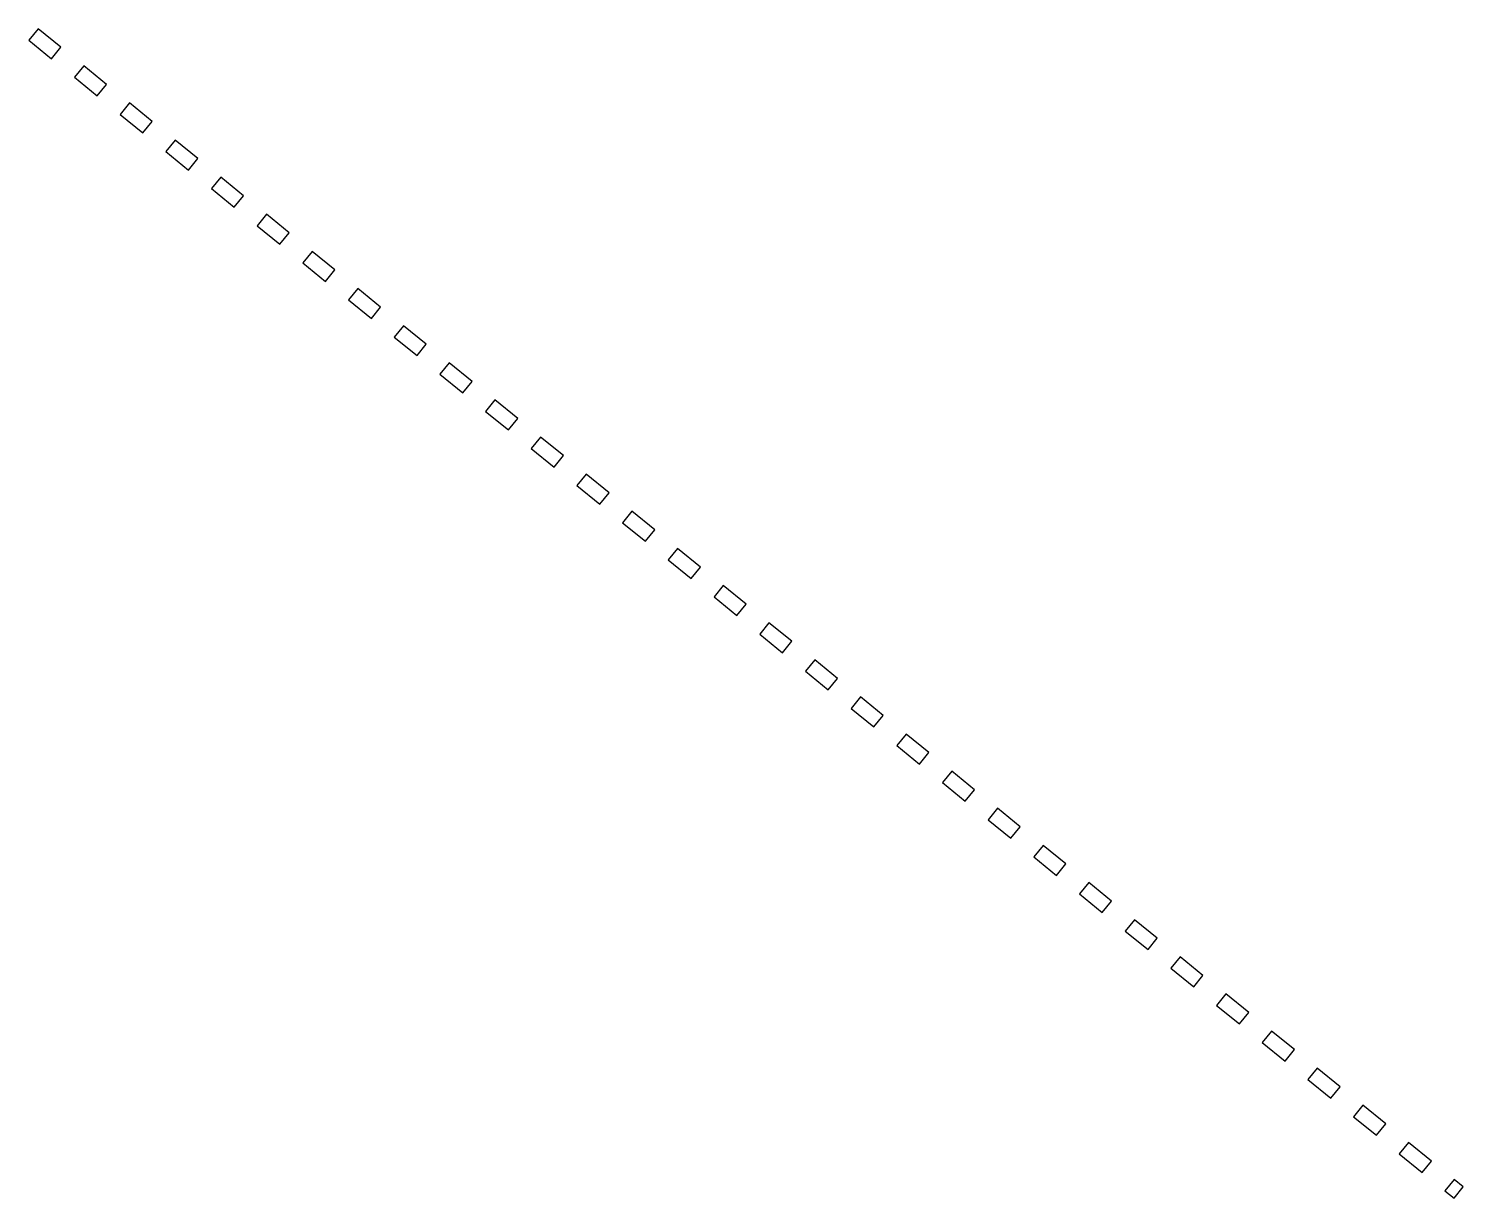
# Model space of a CAD drawing. Extents: x -2717 to -529, y -3364 to -665.
# Drawn here: x -821.5 to -529, y -903.5 to -665.2 of the extents above.
import ezdxf

# ---------------------------------------------------------------- set-up
doc = ezdxf.new("R2010")
doc.units = 0

msp = doc.modelspace()

# ---------------------------------------------------------------- linework, layer by layer
at = {"layer": 'mg_to_dxf', "color": 59}
for points in [[(-821.47, -667.49), (-816.81, -671.27), (-814.92, -668.94), (-819.57, -665.16)], [(-812.15, -675.05), (-807.49, -678.84), (-805.6, -676.51), (-810.26, -672.72)], [(-802.84, -682.62), (-798.18, -686.4), (-796.29, -684.07), (-800.95, -680.29)], [(-793.52, -690.19), (-788.87, -693.97), (-786.98, -691.64), (-791.63, -687.86)], [(-784.21, -697.75), (-779.55, -701.54), (-777.66, -699.21), (-782.32, -695.42)], [(-774.9, -705.32), (-770.24, -709.1), (-768.35, -706.77), (-773.01, -702.99)], [(-765.58, -712.89), (-760.93, -716.67), (-759.04, -714.34), (-763.69, -710.56)], [(-756.27, -720.45), (-751.61, -724.24), (-749.72, -721.91), (-754.38, -718.13)], [(-746.96, -728.02), (-742.3, -731.8), (-740.41, -729.48), (-745.07, -725.69)], [(-737.64, -735.59), (-732.99, -739.37), (-731.09, -737.04), (-735.75, -733.26)], [(-728.33, -743.15), (-723.67, -746.94), (-721.78, -744.61), (-726.44, -740.83)], [(-719.02, -750.72), (-714.36, -754.5), (-712.47, -752.18), (-717.12, -748.39)], [(-709.7, -758.29), (-705.05, -762.07), (-703.15, -759.74), (-707.81, -755.96)], [(-700.39, -765.85), (-695.73, -769.64), (-693.84, -767.31), (-698.5, -763.53)], [(-691.08, -773.42), (-686.42, -777.21), (-684.53, -774.88), (-689.18, -771.09)], [(-681.76, -780.99), (-677.11, -784.77), (-675.21, -782.44), (-679.87, -778.66)], [(-672.45, -788.56), (-667.79, -792.34), (-665.9, -790.01), (-670.56, -786.23)], [(-663.13, -796.12), (-658.48, -799.91), (-656.59, -797.58), (-661.24, -793.79)], [(-653.82, -803.69), (-649.16, -807.47), (-647.27, -805.14), (-651.93, -801.36)], [(-644.51, -811.26), (-639.85, -815.04), (-637.96, -812.71), (-642.62, -808.93)], [(-635.19, -818.82), (-630.54, -822.61), (-628.65, -820.28), (-633.3, -816.49)], [(-625.88, -826.39), (-621.22, -830.17), (-619.33, -827.85), (-623.99, -824.06)], [(-616.57, -833.96), (-611.91, -837.74), (-610.02, -835.41), (-614.68, -831.63)], [(-607.25, -841.52), (-602.6, -845.31), (-600.71, -842.98), (-605.36, -839.2)], [(-597.94, -849.09), (-593.28, -852.87), (-591.39, -850.55), (-596.05, -846.76)], [(-588.63, -856.66), (-583.97, -860.44), (-582.08, -858.11), (-586.73, -854.33)], [(-579.31, -864.22), (-574.66, -868.01), (-572.76, -865.68), (-577.42, -861.9)], [(-570, -871.79), (-565.34, -875.57), (-563.45, -873.25), (-568.11, -869.46)], [(-560.69, -879.36), (-556.03, -883.14), (-554.14, -880.81), (-558.79, -877.03)], [(-551.37, -886.93), (-546.72, -890.71), (-544.82, -888.38), (-549.48, -884.6)], [(-542.06, -894.49), (-537.4, -898.28), (-535.51, -895.95), (-540.17, -892.16)], [(-532.75, -902.06), (-530.9, -903.55), (-529.01, -901.23), (-530.85, -899.73)]]:
    msp.add_3dface(points, dxfattribs=at)

doc.saveas('drawing.dxf')
